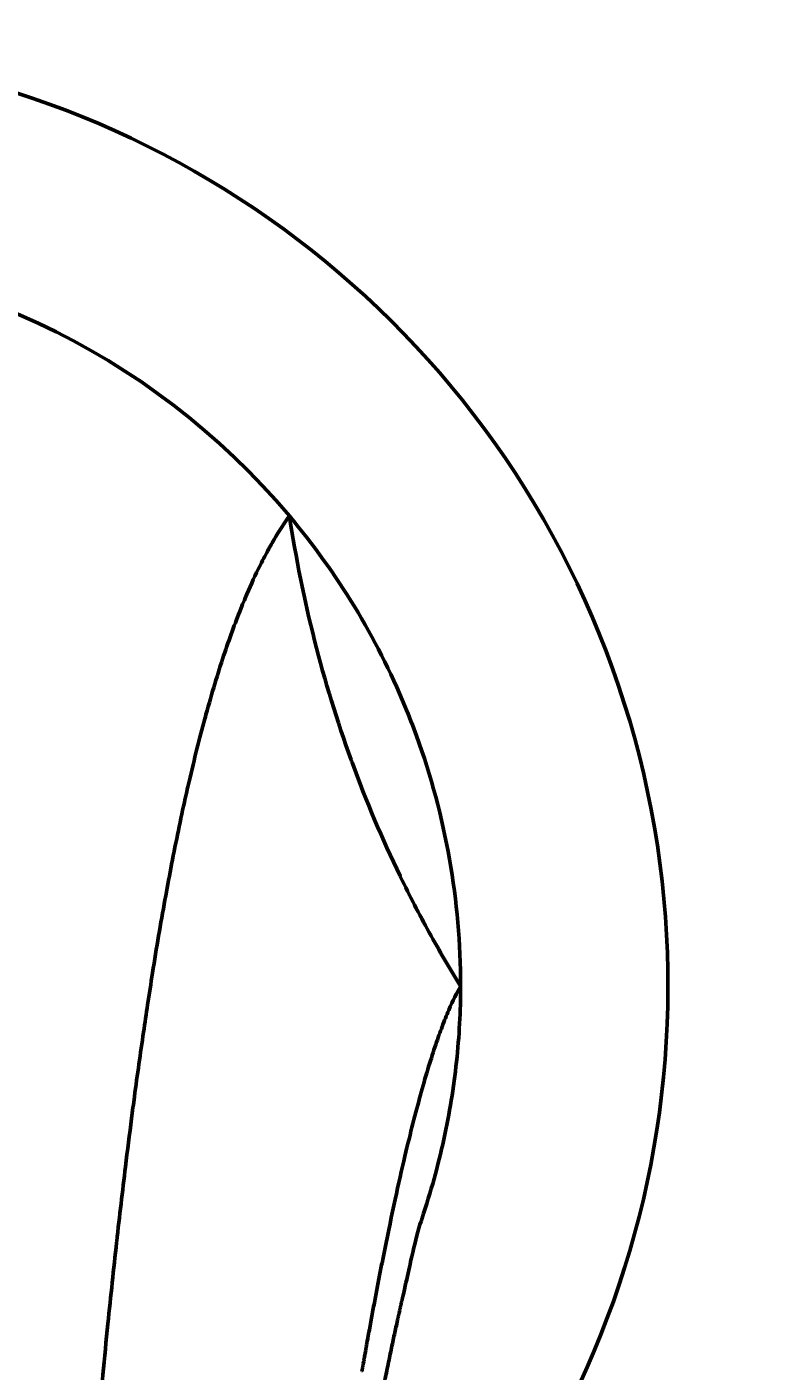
# Model space of a CAD drawing. Header units: feet. Extents: x -17 to 1389, y -162 to 787.
# Drawn here: x 444.332 to 445.533, y 74.084 to 76.255 of the extents above; entities that cross this region are included whole.
import ezdxf

# ---------------------------------------------------------------- set-up
doc = ezdxf.new("R2010")
doc.units = ezdxf.units.FT
doc.header["$MEASUREMENT"] = 0
doc.layers.add('G-ANNO-TEXT', color=1, linetype='Continuous')
doc.layers.add('Visible (ANSI)', color=7, linetype='Continuous', lineweight=50)
doc.styles.add('NEI-A', font='arial.ttf')
doc.dimstyles.new('NEI-A', dxfattribs={"dimtxt": 0.1, "dimasz": 0.125, "dimexe": 0.0625, "dimexo": 0.0625, "dimgap": 0.0625, "dimtad": 0, "dimtih": 1, "dimtoh": 1, "dimdec": 4, "dimzin": 3, "dimdsep": 46, "dimlunit": 4, "dimtxsty": 'NEI-A', "dimcen": 0, "dimadec": 0, "dimazin": 0, "dimtfac": 0.75, "dimtdec": 4, "dimtofl": 0, "dimtmove": 0, "dimatfit": 3, "dimfxl": 1, "dimfrac": 1, "dimtolj": 1, "dimtzin": 0, "dimarcsym": 0})

# ---------------------------------------------------------------- blocks, each defined once
blk = doc.blocks.new('DS-SA11FRN')
at = {"layer": 'Visible (ANSI)'}
for centre, radius, start, end in [((0, 0), 1.5156, 309.5949, 230.4051), ((0.0004, 0.0002), 1.1813, 90.0181, 139.9953)]:
    blk.add_arc(centre, radius, start, end, dxfattribs=at)
blk.add_ellipse((-0.2939, 0.0585), major_axis=(-0.199, -1.0041), ratio=0.86091, start_param=4.535225, end_param=4.938846, dxfattribs=at)
for points, knots in [([(-0.9045, 0.7596), (-0.9818, 0.6674), (-1.045, 0.5635), (-1.0911, 0.452), (-1.0977, 0.4362), (-1.1039, 0.4202), (-1.1097, 0.4041)], [0.000221, 0.000221, 0.000221, 0.000221, 0.91709, 0.91709, 0.91709, 1.04722, 1.04722, 1.04722, 1.04722]), ([(-1.0041, 0.3656), (-0.9813, 0.4288), (-0.9617, 0.493), (-0.9452, 0.5581), (-0.9284, 0.6246), (-0.9149, 0.6918), (-0.9045, 0.7596)], [-1.034415, -1.034415, -1.034415, -1.034415, -0.522511, -0.522511, -0.522511, 0, 0, 0, 0]), ([(-0.9045, 0.7596), (-0.8962, 0.7478), (-0.8879, 0.735), (-0.8798, 0.7214), (-0.8759, 0.7147), (-0.872, 0.7078), (-0.8681, 0.7005), (-0.8635, 0.6919), (-0.8589, 0.683), (-0.8543, 0.6736), (-0.8471, 0.6589), (-0.8401, 0.6434), (-0.8332, 0.6269), (-0.8313, 0.6226), (-0.8295, 0.6182), (-0.8277, 0.6137), (-0.8184, 0.5906), (-0.8093, 0.5658), (-0.8002, 0.539), (-0.8002, 0.5389), (-0.8002, 0.5388), (-0.8001, 0.5387), (-0.7906, 0.5104), (-0.7812, 0.4798), (-0.7717, 0.4454), (-0.7704, 0.4409), (-0.7692, 0.4364), (-0.7679, 0.4318), (-0.7596, 0.4009), (-0.751, 0.3669), (-0.7426, 0.3304), (-0.74, 0.3195), (-0.7375, 0.3083), (-0.735, 0.2969), (-0.7275, 0.2629), (-0.7202, 0.2272), (-0.7131, 0.1903), (-0.7099, 0.1735), (-0.7067, 0.1565), (-0.7036, 0.1394), (-0.6967, 0.101), (-0.69, 0.0619), (-0.6836, 0.0217), (-0.6809, 0.0046), (-0.6782, -0.0127), (-0.6755, -0.0302), (-0.6733, -0.0447), (-0.6711, -0.0594), (-0.669, -0.0743), (-0.664, -0.1083), (-0.6591, -0.143), (-0.6543, -0.1786), (-0.6528, -0.1903), (-0.6512, -0.202), (-0.6497, -0.2138), (-0.6464, -0.2394), (-0.6431, -0.2653), (-0.6399, -0.2917), (-0.6351, -0.3311), (-0.6303, -0.3714), (-0.6257, -0.4127), (-0.6257, -0.4131), (-0.6256, -0.4135), (-0.6256, -0.4139), (-0.6208, -0.4567), (-0.6161, -0.5005), (-0.6115, -0.5455), (-0.6088, -0.5726), (-0.606, -0.6001), (-0.6033, -0.628), (-0.6014, -0.6475), (-0.5996, -0.6671), (-0.5977, -0.687), (-0.5932, -0.7363), (-0.5887, -0.7868), (-0.5843, -0.8386), (-0.5837, -0.846), (-0.5831, -0.8534), (-0.5825, -0.8609), (-0.5787, -0.9065), (-0.5749, -0.9531), (-0.5713, -1.0006), (-0.5685, -1.0371), (-0.5657, -1.074), (-0.563, -1.1116), (-0.5615, -1.132), (-0.5601, -1.1526), (-0.5586, -1.1734), (-0.5544, -1.2331), (-0.5503, -1.2943), (-0.5463, -1.357), (-0.5458, -1.3651), (-0.5453, -1.3733), (-0.5448, -1.3815), (-0.5413, -1.4371), (-0.5379, -1.4939), (-0.5346, -1.5519), (-0.5324, -1.5912), (-0.5302, -1.6311), (-0.528, -1.6715), (-0.5265, -1.7001), (-0.525, -1.7289), (-0.5234, -1.758), (-0.5197, -1.8289), (-0.5161, -1.9015), (-0.5126, -1.9756), (-0.5125, -1.9776), (-0.5124, -1.9796), (-0.5123, -1.9816), (-0.5089, -2.0543), (-0.5055, -2.1285), (-0.5023, -2.2048), (-0.5008, -2.2405), (-0.4993, -2.2767), (-0.4978, -2.3133), (-0.4961, -2.3568), (-0.4943, -2.4009), (-0.4927, -2.4457), (-0.49, -2.5192), (-0.4875, -2.5946), (-0.4852, -2.6716)], [0.0000036, 0.0000036, 0.0000036, 0.0000036, 0.0395062, 0.0395062, 0.0395062, 0.0588235, 0.0588235, 0.0588235, 0.0817201, 0.0817201, 0.0817201, 0.1176471, 0.1176471, 0.1176471, 0.1271628, 0.1271628, 0.1271628, 0.1764706, 0.1764706, 0.1764706, 0.1766375, 0.1766375, 0.1766375, 0.2285449, 0.2285449, 0.2285449, 0.2352941, 0.2352941, 0.2352941, 0.2805429, 0.2805429, 0.2805429, 0.2941176, 0.2941176, 0.2941176, 0.3345384, 0.3345384, 0.3345384, 0.3529412, 0.3529412, 0.3529412, 0.3941915, 0.3941915, 0.3941915, 0.4117647, 0.4117647, 0.4117647, 0.4263374, 0.4263374, 0.4263374, 0.4596765, 0.4596765, 0.4596765, 0.4705882, 0.4705882, 0.4705882, 0.4941796, 0.4941796, 0.4941796, 0.5294118, 0.5294118, 0.5294118, 0.5297537, 0.5297537, 0.5297537, 0.566245, 0.566245, 0.566245, 0.5882353, 0.5882353, 0.5882353, 0.603558, 0.603558, 0.603558, 0.6416154, 0.6416154, 0.6416154, 0.6470588, 0.6470588, 0.6470588, 0.6803761, 0.6803761, 0.6803761, 0.7058824, 0.7058824, 0.7058824, 0.7197281, 0.7197281, 0.7197281, 0.7595534, 0.7595534, 0.7595534, 0.7647059, 0.7647059, 0.7647059, 0.7997515, 0.7997515, 0.7997515, 0.8235294, 0.8235294, 0.8235294, 0.8403272, 0.8403272, 0.8403272, 0.8812626, 0.8812626, 0.8812626, 0.8823529, 0.8823529, 0.8823529, 0.9224218, 0.9224218, 0.9224218, 0.9411765, 0.9411765, 0.9411765, 0.9634351, 0.9634351, 0.9634351, 1, 1, 1, 1]), ([(-1.1809, 0), (-1.1721, 0.0143), (-1.1634, 0.0287), (-1.155, 0.0432), (-1.1465, 0.0577), (-1.1382, 0.0722), (-1.1302, 0.0869), (-1.114, 0.1163), (-1.0986, 0.146), (-1.084, 0.1762), (-1.0837, 0.1768), (-1.0834, 0.1775), (-1.0831, 0.1781), (-1.0542, 0.238), (-1.0284, 0.2991), (-1.0056, 0.3615), (-1.0051, 0.3629), (-1.0046, 0.3643), (-1.0041, 0.3656)], [-1.034354, -1.034354, -1.034354, -1.034354, -0.906313, -0.906313, -0.906313, -0.77838, -0.77838, -0.77838, -0.522948, -0.522948, -0.522948, -0.517378, -0.517378, -0.517378, -0.011165, -0.011165, -0.011165, -0.000002, -0.000002, -0.000002, -0.000002]), ([(-1.1809, 0), (-1.1748, -0.0106), (-1.1684, -0.0233), (-1.1582, -0.0469), (-1.1547, -0.0558), (-1.1477, -0.0744), (-1.1442, -0.0841), (-1.1407, -0.0945)], [0, 0, 0, 0, 0.499981, 0.499981, 0.760901, 0.760901, 1, 1, 1, 1]), ([(-1.1809, 0), (-1.1809, -0.04), (-1.1766, -0.1215), (-1.1562, -0.2473), (-1.1328, -0.3324), (-1.1186, -0.375)], [0.0000186, 0.0000186, 0.0000186, 0.0000186, 0.3333333, 0.6666667, 0.9999585, 0.9999585, 0.9999585, 0.9999585]), ([(-1.1407, -0.0945), (-1.1333, -0.1164), (-1.1255, -0.1417), (-1.1173, -0.1715), (-1.1169, -0.1728), (-1.1166, -0.1741), (-1.1162, -0.1754), (-1.1083, -0.2042), (-1.0999, -0.237), (-1.091, -0.2746)], [0, 0, 0, 0, 0.4998253, 0.4998253, 0.4998253, 0.5216651, 0.5216651, 0.5216651, 0.9999894, 0.9999894, 0.9999894, 0.9999894]), ([(-1.091, -0.2747), (-1.0808, -0.3181), (-1.0699, -0.3679), (-1.0584, -0.4254), (-1.0569, -0.4326), (-1.0555, -0.4399), (-1.054, -0.4473), (-1.0525, -0.4547), (-1.0511, -0.4623), (-1.0496, -0.4699), (-1.0481, -0.4776), (-1.0466, -0.4854), (-1.0451, -0.4933), (-1.0443, -0.4973), (-1.0436, -0.5013), (-1.0428, -0.5053), (-1.0421, -0.5093), (-1.0413, -0.5134), (-1.0405, -0.5174), (-1.0398, -0.5215), (-1.039, -0.5256), (-1.0382, -0.5298), (-1.0375, -0.5339), (-1.0367, -0.5381), (-1.0359, -0.5423), (-1.0351, -0.5466), (-1.0344, -0.5508), (-1.0336, -0.5551), (-1.0328, -0.5594), (-1.032, -0.5637), (-1.0312, -0.568), (-1.0308, -0.5702), (-1.0304, -0.5724), (-1.03, -0.5746), (-1.0296, -0.5768), (-1.0293, -0.579), (-1.0289, -0.5812), (-1.0285, -0.5834), (-1.0281, -0.5856), (-1.0277, -0.5878), (-1.0273, -0.5901), (-1.0269, -0.5923), (-1.0265, -0.5945), (-1.0263, -0.5956), (-1.0261, -0.5966), (-1.0259, -0.5976), (-1.0257, -0.5988), (-1.0255, -0.6001), (-1.0253, -0.6013), (-1.0251, -0.6024), (-1.0249, -0.6035), (-1.0247, -0.6047), (-1.0245, -0.6058), (-1.0243, -0.6069), (-1.0241, -0.6081), (-1.0239, -0.6092), (-1.0237, -0.6104), (-1.0235, -0.6115), (-1.0234, -0.6121), (-1.0233, -0.6126), (-1.0232, -0.6132), (-1.0231, -0.6138), (-1.023, -0.6144), (-1.0229, -0.6149), (-1.0228, -0.6155), (-1.0227, -0.6161), (-1.0226, -0.6167), (-1.0225, -0.6172), (-1.0224, -0.6178), (-1.0223, -0.6184), (-1.0222, -0.6187), (-1.0222, -0.619), (-1.0221, -0.6192), (-1.0221, -0.6195), (-1.022, -0.6198), (-1.022, -0.6201), (-1.0219, -0.6204), (-1.0218, -0.6207), (-1.0218, -0.621), (-1.0218, -0.6211), (-1.0217, -0.6213), (-1.0217, -0.6214), (-1.0217, -0.6216), (-1.0217, -0.6217), (-1.0216, -0.6218)], [0.0000364, 0.0000364, 0.0000364, 0.0000364, 0.5000989, 0.5000989, 0.5000989, 0.5625832, 0.5625832, 0.5625832, 0.6250664, 0.6250664, 0.6250664, 0.6875498, 0.6875498, 0.6875498, 0.7187922, 0.7187922, 0.7187922, 0.7500352, 0.7500352, 0.7500352, 0.781279, 0.781279, 0.781279, 0.8125238, 0.8125238, 0.8125238, 0.8437699, 0.8437699, 0.8437699, 0.8750173, 0.8750173, 0.8750173, 0.8906416, 0.8906416, 0.8906416, 0.9062664, 0.9062664, 0.9062664, 0.9218915, 0.9218915, 0.9218915, 0.9375172, 0.9375172, 0.9375172, 0.944641, 0.944641, 0.944641, 0.9531432, 0.9531432, 0.9531432, 0.9609561, 0.9609561, 0.9609561, 0.9687691, 0.9687691, 0.9687691, 0.9765822, 0.9765822, 0.9765822, 0.9804889, 0.9804889, 0.9804889, 0.9843956, 0.9843956, 0.9843956, 0.9883025, 0.9883025, 0.9883025, 0.9922094, 0.9922094, 0.9922094, 0.9941629, 0.9941629, 0.9941629, 0.9961165, 0.9961165, 0.9961165, 0.9980701, 0.9980701, 0.9980701, 0.9990467, 0.9990467, 0.9990467, 1, 1, 1, 1]), ([(-1.0877, -0.5011), (-1.0912, -0.4856), (-1.0974, -0.4576), (-1.1077, -0.4118), (-1.1142, -0.3876), (-1.1186, -0.375)], [0, 0, 0, 0, 0.2500091, 0.5000096, 0.9999894, 0.9999894, 0.9999894, 0.9999894]), ([(-1.0877, -0.5011), (-1.0877, -0.5011), (-1.0876, -0.5012), (-1.0876, -0.5014), (-1.0875, -0.5018), (-1.0874, -0.5023), (-1.0873, -0.5029), (-1.0871, -0.5037), (-1.0868, -0.5047), (-1.0865, -0.5063), (-1.086, -0.5084), (-1.0854, -0.5108), (-1.0849, -0.5133), (-1.0841, -0.5167), (-1.0831, -0.521), (-1.082, -0.5262), (-1.0808, -0.5315), (-1.0796, -0.5369), (-1.078, -0.5443), (-1.0759, -0.5538), (-1.0725, -0.5695), (-1.069, -0.5861), (-1.0653, -0.6037), (-1.0625, -0.6173), (-1.0601, -0.6291), (-1.0581, -0.6388), (-1.0567, -0.6461), (-1.0552, -0.6536), (-1.0536, -0.6613), (-1.0521, -0.669), (-1.0508, -0.6756), (-1.0498, -0.6809), (-1.049, -0.6849), (-1.0482, -0.689), (-1.0475, -0.6924), (-1.047, -0.6952), (-1.0466, -0.6972), (-1.0462, -0.6993), (-1.0457, -0.7017), (-1.0451, -0.7052), (-1.0445, -0.708), (-1.0442, -0.7098), (-1.0442, -0.7098), (-1.0442, -0.7098)], [0, 0, 0, 0, 0.0009756, 0.0019522, 0.0039053, 0.0078116, 0.0117178, 0.0156241, 0.0234366, 0.0312491, 0.0468741, 0.0624991, 0.0781242, 0.0937492, 0.1249992, 0.1562492, 0.1874993, 0.2187493, 0.2499994, 0.3124994, 0.3749995, 0.4999997, 0.5624997, 0.6249998, 0.6874999, 0.7187499, 0.75, 0.78125, 0.8125, 0.8437501, 0.8750001, 0.8906251, 0.9062501, 0.9218752, 0.9375002, 0.9453127, 0.9531252, 0.9609377, 0.9687502, 0.980469, 0.999512, 0.9997561, 0.9999993, 0.9999993, 0.9999993, 0.9999993])]:
    blk.add_open_spline(points, degree=3, knots=knots, dxfattribs=at)
for points in [[(-0.9045, 0.7596), (-0.9045, 0.7596), (-0.9045, 0.7596), (-0.9045, 0.7596)], [(-0.8821, 0.7251), (-0.8821, 0.7251), (-0.8821, 0.7251), (-0.8821, 0.7251)], [(-1.0571, -0.4321), (-1.057, -0.4322), (-1.057, -0.4323), (-1.057, -0.4323)]]:
    blk.add_open_spline(points, degree=3, dxfattribs=at)
blk = doc.blocks.new('*D9')
at = {"layer": 'Defpoints', "color": 0, "transparency": 16777216}
for p in [(452.8959, 98.5691), (340.9765, 34.9763), (452.8959, 34.9763)]:
    blk.add_point(p, dxfattribs=at)
at = {"layer": 'G-ANNO-TEXT', "color": 0, "lineweight": -2, "transparency": 16777216}
for p, q in [((340.9765, 35.0388), (340.9765, 98.6316)), ((452.8959, 35.0388), (452.8959, 98.6316)), ((341.9765, 98.5691), (395.5302, 98.5691)), ((451.8959, 98.5691), (398.3421, 98.5691))]:
    blk.add_line(p, q, dxfattribs=at)
at = {"layer": 'G-ANNO-TEXT', "color": 0, "transparency": 16777216}
for points in [[(341.9765, 98.7358), (341.9765, 98.4024), (340.9765, 98.5691)], [(451.8959, 98.7358), (451.8959, 98.4024), (452.8959, 98.5691)]]:
    blk.add_solid(points, dxfattribs=at)
at = {"layer": 'G-ANNO-TEXT', "color": 0, "transparency": 16777216, "insert": (396.9362, 98.5691), "char_height": 1, "attachment_point": 5, "style": 'NEI-A'}
blk.add_mtext('\\A1;TBD', dxfattribs=at)

msp = doc.modelspace()

# ---------------------------------------------------------------- block references
at = {"layer": 'Visible (ANSI)', "xscale": -1}
msp.add_blockref('DS-SA11FRN', (443.85098, 74.70556), dxfattribs=at)

# ---------------------------------------------------------------- dimensions: what is measured, and where the dimension line sits
at = {"layer": 'G-ANNO-TEXT'}
dim = msp.add_linear_dim(base=(452.89588, 98.56909), p1=(340.9765, 34.97633), p2=(452.89588, 34.97633), angle=180, text='TBD', dimstyle='NEI-A', override={"dimtxt": 1, "dimasz": 1}, dxfattribs=at)
dim.commit()
dim.dimension.update_dxf_attribs({"geometry": '*D9', "text_midpoint": (396.93619, 98.56909)})

doc.saveas('drawing.dxf')
